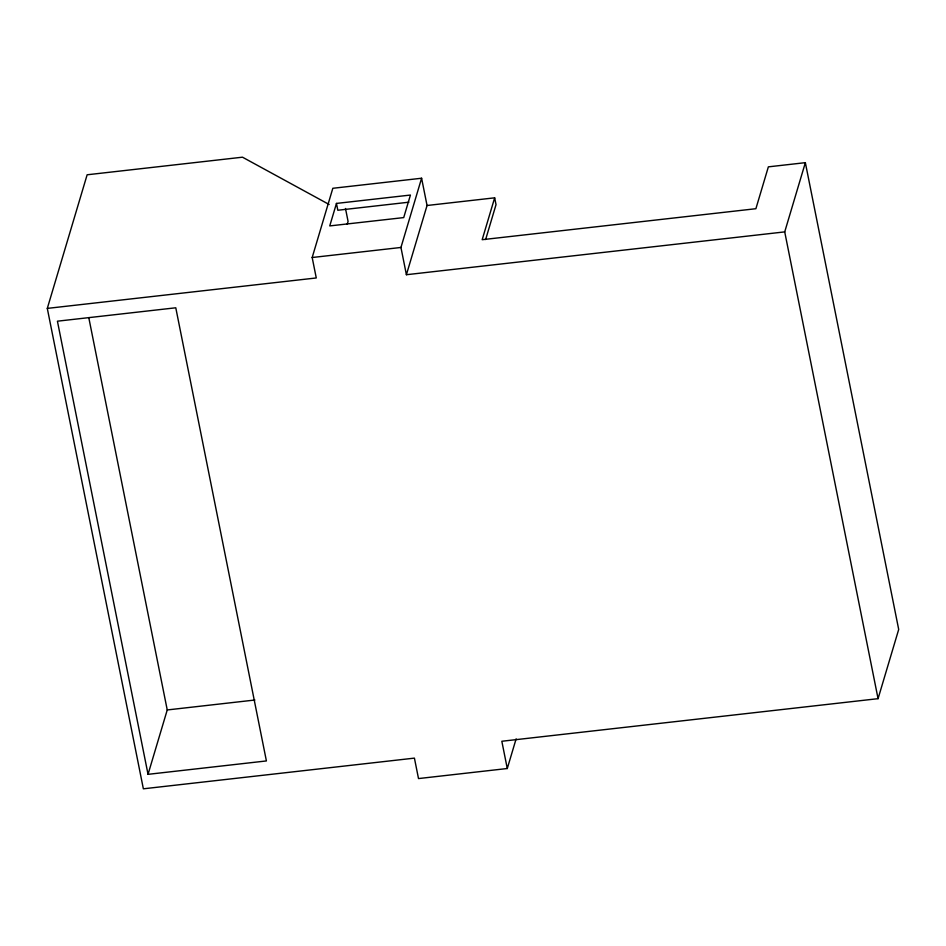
<?xml version="1.0" encoding="UTF-8"?>
<svg xmlns="http://www.w3.org/2000/svg" width="946" height="946" viewBox="0 0 946 946"><rect width="100%" height="100%" fill="white"/><g stroke="black" fill="none" stroke-linecap="round" stroke-linejoin="round"><path stroke-width="1.42" d="M516.126 738.85L507.281 768.519L418.51 778.57L414.419 758.124L143.366 788.81L47.3 308.396L87.138 174.785L242.483 157.19L329.149 204.49M148.037 774.336L57.422 321.191L175.779 307.793L266.405 760.939L148.037 774.336L167.241 709.949L88.782 317.608M47.3 308.396L316.271 277.958L312.18 257.513L332.826 188.289L421.597 178.238L427.048 205.495L406.402 274.718L784.719 231.888L805.353 162.665L768.365 166.851L755.889 208.711L482.176 239.693L494.663 197.832L427.048 205.495M336.457 203.425L329.752 225.917L403.717 217.592L410.434 195.053L336.457 203.425L337.817 210.249L408.897 202.196M347.229 224.237L348.069 221.399L345.491 208.487M406.402 274.718L400.95 247.462L421.597 178.238M485.629 239.539L496.023 204.655L494.663 197.832M507.281 768.519L501.829 741.262L878.065 698.668L898.7 629.445L805.353 162.665M312.18 257.513L400.95 247.462M167.241 709.949L254.912 700.016M784.719 231.888L878.065 698.668"/></g></svg>
